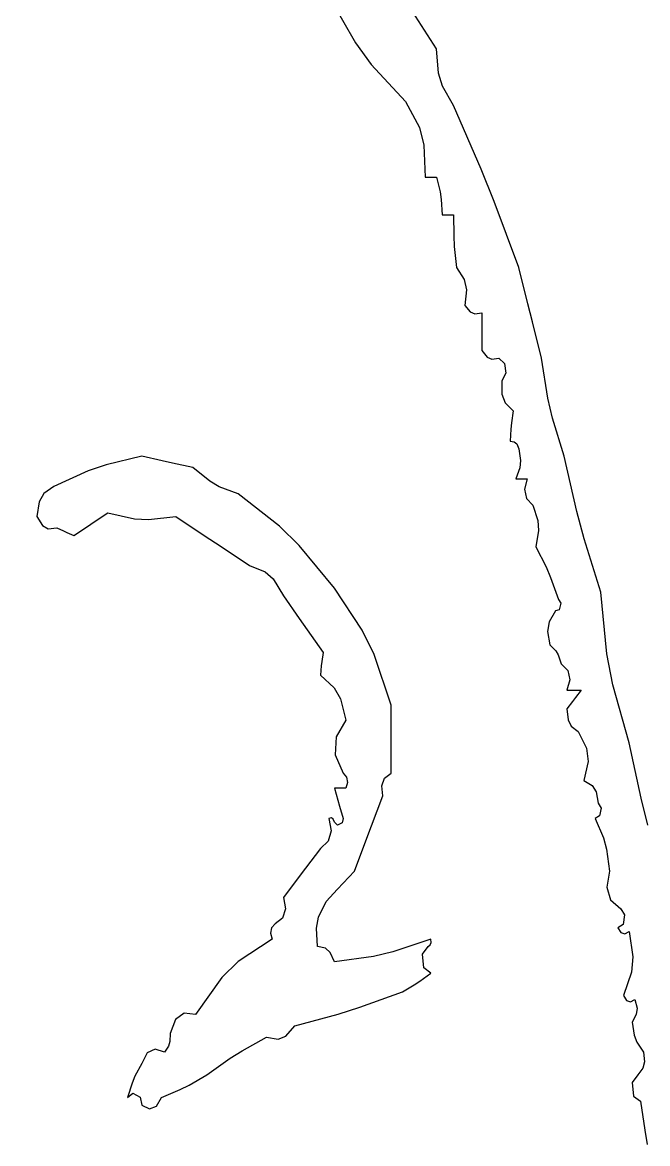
# Model space of a CAD drawing. Header units: millimetres. Extents: x 684742 to 685648, y 2544795 to 2545581.
# Drawn here: x 685619.346 to 685620.914, y 2544879.871 to 2544882.687 of the extents above; entities that cross this region are included whole.
import ezdxf

# ---------------------------------------------------------------- set-up
doc = ezdxf.new("R2010")
doc.units = ezdxf.units.MM
doc.layers.add('_0', color=7, linetype='Continuous')
doc.layers.add('JT-道路红线', color=7, linetype='Continuous', lineweight=5)

# ---------------------------------------------------------------- blocks, each defined once
blk = doc.blocks.new('dianziq11')
for p, q in [((1210008.1, -133369.5), (1209595.1, -132723.5)), ((1209149.1, -132947.9), (1209361.5, -133321.3)), ((1209361.5, -133321.3), (1209487, -133494.6)), ((1210024.3, -133562.9), (1210008.1, -133369.5)), ((1209487, -133494.6), (1209759.4, -133791.1)), ((1210055.3, -133666.3), (1210024.3, -133562.9)), ((1210143.7, -133821.2), (1210055.3, -133666.3)), ((1209759.4, -133791.1), (1209870.8, -133998.8)), ((1210364, -134330.1), (1210143.7, -133821.2)), ((1209870.8, -133998.8), (1209907.5, -134138.5)), ((1209907.5, -134138.5), (1209917.7, -134393.4)), ((1210468.2, -134589.6), (1210364, -134330.1)), ((1209917.7, -134393.4), (1209953.9, -134393.4)), ((1209953.9, -134393.4), (1209971.9, -134393.4)), ((1209971.9, -134393.4), (1210008.1, -134393.4)), ((1210008.1, -134393.4), (1210036.8, -134510.1)), ((1210036.8, -134510.1), (1210046, -134572)), ((1210046, -134572), (1210053.3, -134694.5)), ((1210663.7, -135116.1), (1210468.2, -134589.6)), ((1210053.3, -134694.5), (1210089.5, -134694.5)), ((1210089.5, -134694.5), (1210107.6, -134694.5)), ((1210107.6, -134694.5), (1210143.7, -134694.5)), ((1210143.7, -134694.5), (1210145, -134863.6)), ((1210145, -134863.6), (1210149.6, -134948.5)), ((1210149.6, -134948.5), (1210166.3, -135116.1)), ((1210166.3, -135116.1), (1210228.6, -135210.7)), ((1210736, -135405.2), (1210663.7, -135116.1)), ((1210228.6, -135210.7), (1210247.1, -135292.7)), ((1210247.1, -135292.7), (1210234.2, -135417.3)), ((1210234.2, -135417.3), (1210275.8, -135469.6)), ((1210772.2, -135549.8), (1210736, -135405.2)), ((1210275.8, -135469.6), (1210313, -135486.1)), ((1210313, -135486.1), (1210369.8, -135477.5)), ((1210369.8, -135477.5), (1210369.8, -135597.9)), ((1210844.5, -135838.9), (1210772.2, -135549.8)), ((1210369.8, -135597.9), (1210369.8, -135658.2)), ((1210369.8, -135658.2), (1210369.8, -135778.6)), ((1210369.8, -135778.6), (1210411.4, -135830.9)), ((1210411.4, -135830.9), (1210448.6, -135847.5)), ((1210448.6, -135847.5), (1210505.4, -135838.9)), ((1210505.4, -135838.9), (1210550, -135881.8)), ((1210895, -136159.6), (1210844.5, -135838.9)), ((1210550, -135881.8), (1210559.8, -135959.7)), ((1210559.8, -135959.7), (1210528, -136019.6)), ((1210528, -136019.6), (1210528.5, -136127.3)), ((1210528.5, -136127.3), (1210554, -136195.4)), ((1210554, -136195.4), (1210618.5, -136260.5)), ((1210931.8, -136318.8), (1210895, -136159.6)), ((1210618.5, -136260.5), (1210605.2, -136356)), ((1210605.2, -136356), (1210600.7, -136404.5)), ((1211025.4, -136621.8), (1210931.8, -136318.8)), ((1210600.7, -136404.5), (1210595.9, -136501.4)), ((1210595.9, -136501.4), (1210628.2, -136507.2)), ((1210628.2, -136507.2), (1210647.2, -136524.1)), ((1210647.2, -136524.1), (1210663.7, -136561.6)), ((1210663.7, -136561.6), (1210678.1, -136656.8)), ((1207657.1, -136621.8), (1207372.1, -136690)), ((1207819.9, -136658), (1207657.1, -136621.8)), ((1207901.2, -136676.1), (1207819.9, -136658)), ((1210678.1, -136656.8), (1210672.6, -136715)), ((1211127.3, -137062.4), (1211025.4, -136621.8)), ((1207230.4, -136738.7), (1206956.3, -136862.8)), ((1207372.1, -136690), (1207230.4, -136738.7)), ((1208064, -136712.2), (1207901.2, -136676.1)), ((1208198.8, -136821.8), (1208064, -136712.2)), ((1210672.6, -136715), (1210641.1, -136802.5)), ((1208273.8, -136865.6), (1208198.8, -136821.8)), ((1210641.1, -136802.5), (1210677.2, -136802.5)), ((1210677.2, -136802.5), (1210695.3, -136802.5)), ((1210695.3, -136802.5), (1210731.5, -136802.5)), ((1210731.5, -136802.5), (1210709.7, -136885.3)), ((1206876.4, -136919.2), (1206838.9, -136985.7)), ((1206956.3, -136862.8), (1206876.4, -136919.2)), ((1208425.7, -136923), (1208273.8, -136865.6)), ((1208755.3, -137179.2), (1208425.7, -136923)), ((1210709.7, -136885.3), (1210725.4, -136958.4)), ((1206838.9, -136985.7), (1206820.7, -137103.7)), ((1210725.4, -136958.4), (1210776.7, -137013.3)), ((1210776.7, -137013.3), (1210815, -137136.2)), ((1206820.7, -137103.7), (1206864.7, -137174.2)), ((1207277.2, -137145.5), (1207385.8, -137073.6)), ((1207385.8, -137073.6), (1207600.1, -137120.6)), ((1207711.8, -137126.8), (1207928.4, -137103.7)), ((1207928.4, -137103.7), (1208163.7, -137259.7)), ((1211186.4, -137280.2), (1211127.3, -137062.4)), ((1206864.7, -137174.2), (1206910.2, -137200.2)), ((1206910.2, -137200.2), (1206978.9, -137194)), ((1206978.9, -137194), (1207033.2, -137218.1)), ((1207114.5, -137254.3), (1207222.9, -137181.6)), ((1207222.9, -137181.6), (1207277.2, -137145.5)), ((1207600.1, -137120.6), (1207711.8, -137126.8)), ((1208912.4, -137333.2), (1208755.3, -137179.2)), ((1210815, -137136.2), (1210820.4, -137214.5)), ((1207033.2, -137218.1), (1207060.3, -137230.2)), ((1207060.3, -137230.2), (1207114.5, -137254.3)), ((1208163.7, -137259.7), (1208281.2, -137338)), ((1210820.4, -137214.5), (1210799.3, -137344.6)), ((1211319.3, -137706), (1211186.4, -137280.2)), ((1208281.2, -137338), (1208516.1, -137495.2)), ((1209194.3, -137675.9), (1208912.4, -137333.2)), ((1210799.3, -137344.6), (1210881, -137505.5)), ((1208516.1, -137495.2), (1208641.3, -137543.8)), ((1208641.3, -137543.8), (1208705.5, -137600.8)), ((1210881, -137505.5), (1210917.6, -137590.8)), ((1208705.5, -137600.8), (1208787.4, -137736.1)), ((1210917.6, -137590.8), (1210980.2, -137766.2)), ((1208787.4, -137736.1), (1208912.8, -137918.2)), ((1209414.6, -138009.6), (1209194.3, -137675.9)), ((1211366.5, -138198.6), (1211319.3, -137706)), ((1210980.2, -137766.2), (1210998.1, -137795.9)), ((1210998.1, -137795.9), (1210985.3, -137847.2)), ((1208912.8, -137918.2), (1208976.1, -138008.6)), ((1210957.6, -137856.5), (1210904.9, -137942.7)), ((1210985.3, -137847.2), (1210957.6, -137856.5)), ((1208976.1, -138008.6), (1209103.9, -138187.8)), ((1209509, -138204.5), (1209414.6, -138009.6)), ((1210904.9, -137942.7), (1210892, -138019.9)), ((1210892, -138019.9), (1210912.3, -138127.6)), ((1209103.9, -138187.8), (1209092.3, -138259.4)), ((1210912.3, -138127.6), (1210958.2, -138174.6)), ((1210958.2, -138174.6), (1210978.4, -138208.2)), ((1209092.3, -138259.4), (1209087.8, -138295.7)), ((1209646.4, -138609.4), (1209509, -138204.5)), ((1210978.4, -138208.2), (1211002.8, -138278.1)), ((1211002.8, -138278.1), (1211054.1, -138333.1)), ((1211412.9, -138446.3), (1211366.5, -138198.6)), ((1209087.8, -138295.7), (1209081.3, -138368.5)), ((1209081.3, -138368.5), (1209192.6, -138471.6)), ((1211054.1, -138333.1), (1211069.8, -138406.2)), ((1211069.8, -138406.2), (1211048, -138489)), ((1211545.3, -138910.6), (1211412.9, -138446.3)), ((1209192.6, -138471.6), (1209241.6, -138558.6)), ((1211048, -138489), (1211093.2, -138489)), ((1211093.2, -138489), (1211115.8, -138489)), ((1211115.8, -138549.2), (1211093.2, -138579.3)), ((1211115.8, -138489), (1211161, -138489)), ((1211161, -138489), (1211115.8, -138549.2)), ((1209241.6, -138558.6), (1209284.7, -138729.9)), ((1209646.4, -138826.2), (1209646.4, -138609.4)), ((1211093.2, -138579.3), (1211048, -138639.5)), ((1211048, -138639.5), (1211056.7, -138725.6)), ((1211056.7, -138725.6), (1211082.1, -138776.4)), ((1209284.7, -138729.9), (1209206.1, -138862.6)), ((1211082.1, -138776.4), (1211138.4, -138820.2)), ((1209206.1, -138862.6), (1209198.5, -139005.2)), ((1209646.4, -138934.7), (1209646.4, -138826.2)), ((1211138.4, -138820.2), (1211203.6, -138952.8)), ((1209646.4, -139151.5), (1209646.4, -138934.7)), ((1211203.6, -138952.8), (1211215.9, -139059.2)), ((1211638.5, -139350.5), (1211545.3, -138910.6)), ((1209198.5, -139005.2), (1209262.1, -139151.5)), ((1211215.9, -139059.2), (1211183.6, -139211.7)), ((1209262.1, -139151.5), (1209290.9, -139183.1)), ((1209593.6, -139191.1), (1209646.4, -139151.5)), ((1209298.9, -139226), (1209284.7, -139271.9)), ((1209290.9, -139183.1), (1209298.9, -139226)), ((1209570.7, -139252), (1209593.6, -139191.1)), ((1209578.6, -139332.2), (1209570.7, -139252)), ((1211183.6, -139211.7), (1211248.2, -139249.7)), ((1211248.2, -139249.7), (1211280.3, -139300.9)), ((1209230.5, -139271.9), (1209194.3, -139271.9)), ((1209194.3, -139271.9), (1209221.4, -139368.3)), ((1209248.5, -139271.9), (1209230.5, -139271.9)), ((1209284.7, -139271.9), (1209248.5, -139271.9)), ((1209488.2, -139573.1), (1209578.6, -139332.2)), ((1211280.3, -139300.9), (1211296.6, -139392.4)), ((1211693, -139568.2), (1211638.5, -139350.5)), ((1209221.4, -139368.3), (1209235, -139416.5)), ((1209235, -139416.5), (1209262.1, -139512.8)), ((1211296.6, -139392.4), (1211320.2, -139430.9)), ((1211320.2, -139430.9), (1211308.4, -139493.6)), ((1209169.1, -139509.2), (1209149.1, -139512.8)), ((1209149.1, -139512.8), (1209167.9, -139612.7)), ((1209184.5, -139519.4), (1209169.1, -139509.2)), ((1209194.3, -139543), (1209184.5, -139519.4)), ((1209262.1, -139512.8), (1209255.1, -139549.8)), ((1211308.4, -139493.6), (1211274, -139512.8)), ((1211274, -139512.8), (1211339.5, -139669.3)), ((1209167.9, -139612.7), (1209144.7, -139695.1)), ((1209216.6, -139566.9), (1209194.3, -139543)), ((1209255.1, -139549.8), (1209216.6, -139566.9)), ((1209443, -139693.5), (1209488.2, -139573.1)), ((1209144.7, -139695.1), (1209081.3, -139753.8)), ((1209352.5, -139934.5), (1209443, -139693.5)), ((1211339.5, -139669.3), (1211363.3, -139758.2)), ((1209081.3, -139753.8), (1208963.7, -139910.4)), ((1211363.3, -139758.2), (1211387.1, -139934.5)), ((1208963.7, -139910.4), (1208904.9, -139988.7)), ((1209262.1, -140030.8), (1209352.5, -139934.5)), ((1211387.1, -139934.5), (1211365.7, -140061)), ((1208904.9, -139988.7), (1208787.4, -140145.3)), ((1209216.9, -140079), (1209262.1, -140030.8)), ((1211365.7, -140061), (1211396.5, -140163.6)), ((1208787.4, -140145.3), (1208803.1, -140234.6)), ((1209126.5, -140175.4), (1209216.9, -140079)), ((1208803.1, -140234.6), (1208779, -140309.7)), ((1209065.9, -140300.7), (1209126.5, -140175.4)), ((1211396.5, -140163.6), (1211477.5, -140235.6)), ((1211477.5, -140235.6), (1211507.8, -140281.9)), ((1208779, -140309.7), (1208719.6, -140356.1)), ((1209049.5, -140388.2), (1209065.9, -140300.7)), ((1211507.8, -140281.9), (1211496.2, -140358.9)), ((1208690.8, -140387.7), (1208682.8, -140430.6)), ((1208719.6, -140356.1), (1208690.8, -140387.7)), ((1209058.7, -140536.7), (1209049.5, -140388.2)), ((1211496.2, -140358.9), (1211454.9, -140386.2)), ((1211454.9, -140386.2), (1211478.6, -140424.5)), ((1211478.6, -140424.5), (1211510.8, -140435.2)), ((1211510.8, -140435.2), (1211545.3, -140416.3)), ((1211545.3, -140416.3), (1211574.6, -140618.8)), ((1208697, -140476.5), (1208424.4, -140655.2)), ((1208682.8, -140430.6), (1208697, -140476.5)), ((1209962.9, -140476.5), (1209660.3, -140578.7)), ((1209958, -140523.7), (1209965.6, -140503.2)), ((1209965.6, -140503.2), (1209962.9, -140476.5)), ((1209123.1, -140549.9), (1209058.7, -140536.7)), ((1209160.4, -140583), (1209123.1, -140549.9)), ((1209194.3, -140657.2), (1209160.4, -140583)), ((1209660.3, -140578.7), (1209504.9, -140615.2)), ((1209895, -140596.9), (1209940.3, -140536.7)), ((1209906.8, -140706.7), (1209895, -140596.9)), ((1209940.3, -140536.7), (1209958, -140523.7)), ((1208424.4, -140655.2), (1208294.4, -140783.5)), ((1209504.9, -140615.2), (1209194.3, -140657.2)), ((1211574.6, -140618.8), (1211563.9, -140740.4)), ((1208294.4, -140783.5), (1208086.6, -141078.8)), ((1209873.9, -140811.4), (1209962.9, -140747.5)), ((1209962.9, -140747.5), (1209906.8, -140706.7)), ((1211563.9, -140740.4), (1211500.1, -140928.2)), ((1209736.8, -140898.1), (1209828.6, -140841.6)), ((1209828.6, -140841.6), (1209873.9, -140811.4)), ((1209396, -141021.3), (1209736.8, -140898.1)), ((1211500.1, -140928.2), (1211523.8, -140966.5)), ((1211523.8, -140966.5), (1211556, -140977.2)), ((1211556, -140977.2), (1211590.5, -140958.4)), ((1211590.5, -140958.4), (1211606.6, -141028.4)), ((1209223.9, -141075.6), (1209396, -141021.3)), ((1211606.6, -141028.4), (1211600.2, -141079.7)), ((1207925.7, -141119.1), (1207883.1, -141229.4)), ((1207993.8, -141068.7), (1207925.7, -141119.1)), ((1208086.6, -141078.8), (1207993.8, -141068.7)), ((1208877.8, -141169.2), (1209223.9, -141075.6)), ((1211600.2, -141079.7), (1211567.9, -141139)), ((1211567.9, -141139), (1211583.3, -141244.8)), ((1207883.1, -141229.4), (1207880, -141294.1)), ((1208806.8, -141252.1), (1208877.8, -141169.2)), ((1207880, -141294.1), (1207869.2, -141330.2)), ((1208457.8, -141367.9), (1208651.8, -141259.5)), ((1208651.8, -141259.5), (1208745.3, -141276.7)), ((1208745.3, -141276.7), (1208806.8, -141252.1)), ((1211583.3, -141244.8), (1211604, -141300.1)), ((1211604, -141300.1), (1211658.3, -141380)), ((1207701.1, -141385.7), (1207657.1, -141470.3)), ((1207763, -141354.8), (1207701.1, -141385.7)), ((1207837.9, -141380), (1207763, -141354.8)), ((1207869.2, -141330.2), (1207837.9, -141380)), ((1208362.5, -141428.4), (1208457.8, -141367.9)), ((1211658.3, -141380), (1211665.5, -141455.5)), ((1207657.1, -141470.3), (1207602.6, -141570.9)), ((1208177, -141560.6), (1208362.5, -141428.4)), ((1211665.5, -141455.5), (1211652.9, -141505.9)), ((1207602.6, -141570.9), (1207579.4, -141626.6)), ((1208034.9, -141641.4), (1208177, -141560.6)), ((1211613.1, -141560.6), (1211567.9, -141620.8)), ((1211652.9, -141505.9), (1211613.1, -141560.6)), ((1207579.4, -141626.6), (1207544.1, -141741.3)), ((1207815.3, -141741.3), (1207962.3, -141677.7)), ((1207962.3, -141677.7), (1208034.9, -141641.4)), ((1211567.9, -141620.8), (1211579.6, -141730.6)), ((1207544.1, -141741.3), (1207585.2, -141706.6)), ((1207585.2, -141706.6), (1207645.3, -141738.6)), ((1207645.3, -141738.6), (1207657.1, -141801.6)), ((1207774.1, -141809.7), (1207815.3, -141741.3)), ((1211579.6, -141730.6), (1211635.7, -141771.4)), ((1211635.7, -141771.4), (1211670.3, -142000.8)), ((1207657.1, -141801.6), (1207719.2, -141830.6)), ((1207719.2, -141830.6), (1207774.1, -141809.7)), ((1211670.3, -142000.8), (1211688.4, -142115.2))]:
    blk.add_line(p, q)
blk = doc.blocks.new('图框')
at = {"layer": '_0', "xscale": 0.0943866713860022, "yscale": 0.0943866713860022, "zscale": 0.0943866713860022}
blk.add_blockref('dianziq11', (1139.92, -75267.01), dxfattribs=at)

msp = doc.modelspace()

# ---------------------------------------------------------------- linework, layer by layer
at = {"layer": 'JT-道路红线'}
msp.add_lwpolyline([(685561.564, 2544836.62, -0.000012), (685525.5533, 2544830.2773, -0.000109), (685523.0872, 2544829.8441, -0.000152), (685520.6222, 2544829.4124, -0.000196), (685518.1581, 2544828.9826, -0.000239), (685515.6949, 2544828.5552, -0.000283), (685513.2325, 2544828.1305, -0.000326), (685510.7709, 2544827.7091, -0.00037), (685508.3099, 2544827.2913, -0.000392), (685505.9728, 2544826.8982, -0.000392), (685503.8406, 2544826.543, -0.000392), (685501.8673, 2544826.2175, -0.000392), (685500.022, 2544825.9161, -0.000392), (685498.2826, 2544825.6347, -0.000392), (685496.6327, 2544825.3705, -0.000392), (685495.0599, 2544825.1212, -0.000392), (685493.5541, 2544824.8849, -0.000392), (685492.1076, 2544824.6602, -0.000392), (685490.7138, 2544824.4459, -0.000392), (685489.3674, 2544824.2411, -0.000392), (685488.0637, 2544824.0449, -0.000392), (685486.7991, 2544823.8566, -0.000196), (685486.1803, 2544823.7652, -0.019313), (685425.3147, 2544817.1888, -0.000217)], format="xyb", dxfattribs=at)

# ---------------------------------------------------------------- block references
at = {"xscale": 0.003333333, "yscale": 0.003333333, "zscale": 0.003333333}
msp.add_blockref('图框', (685235.8899, 2545175.4712), dxfattribs=at)

doc.saveas('drawing.dxf')
